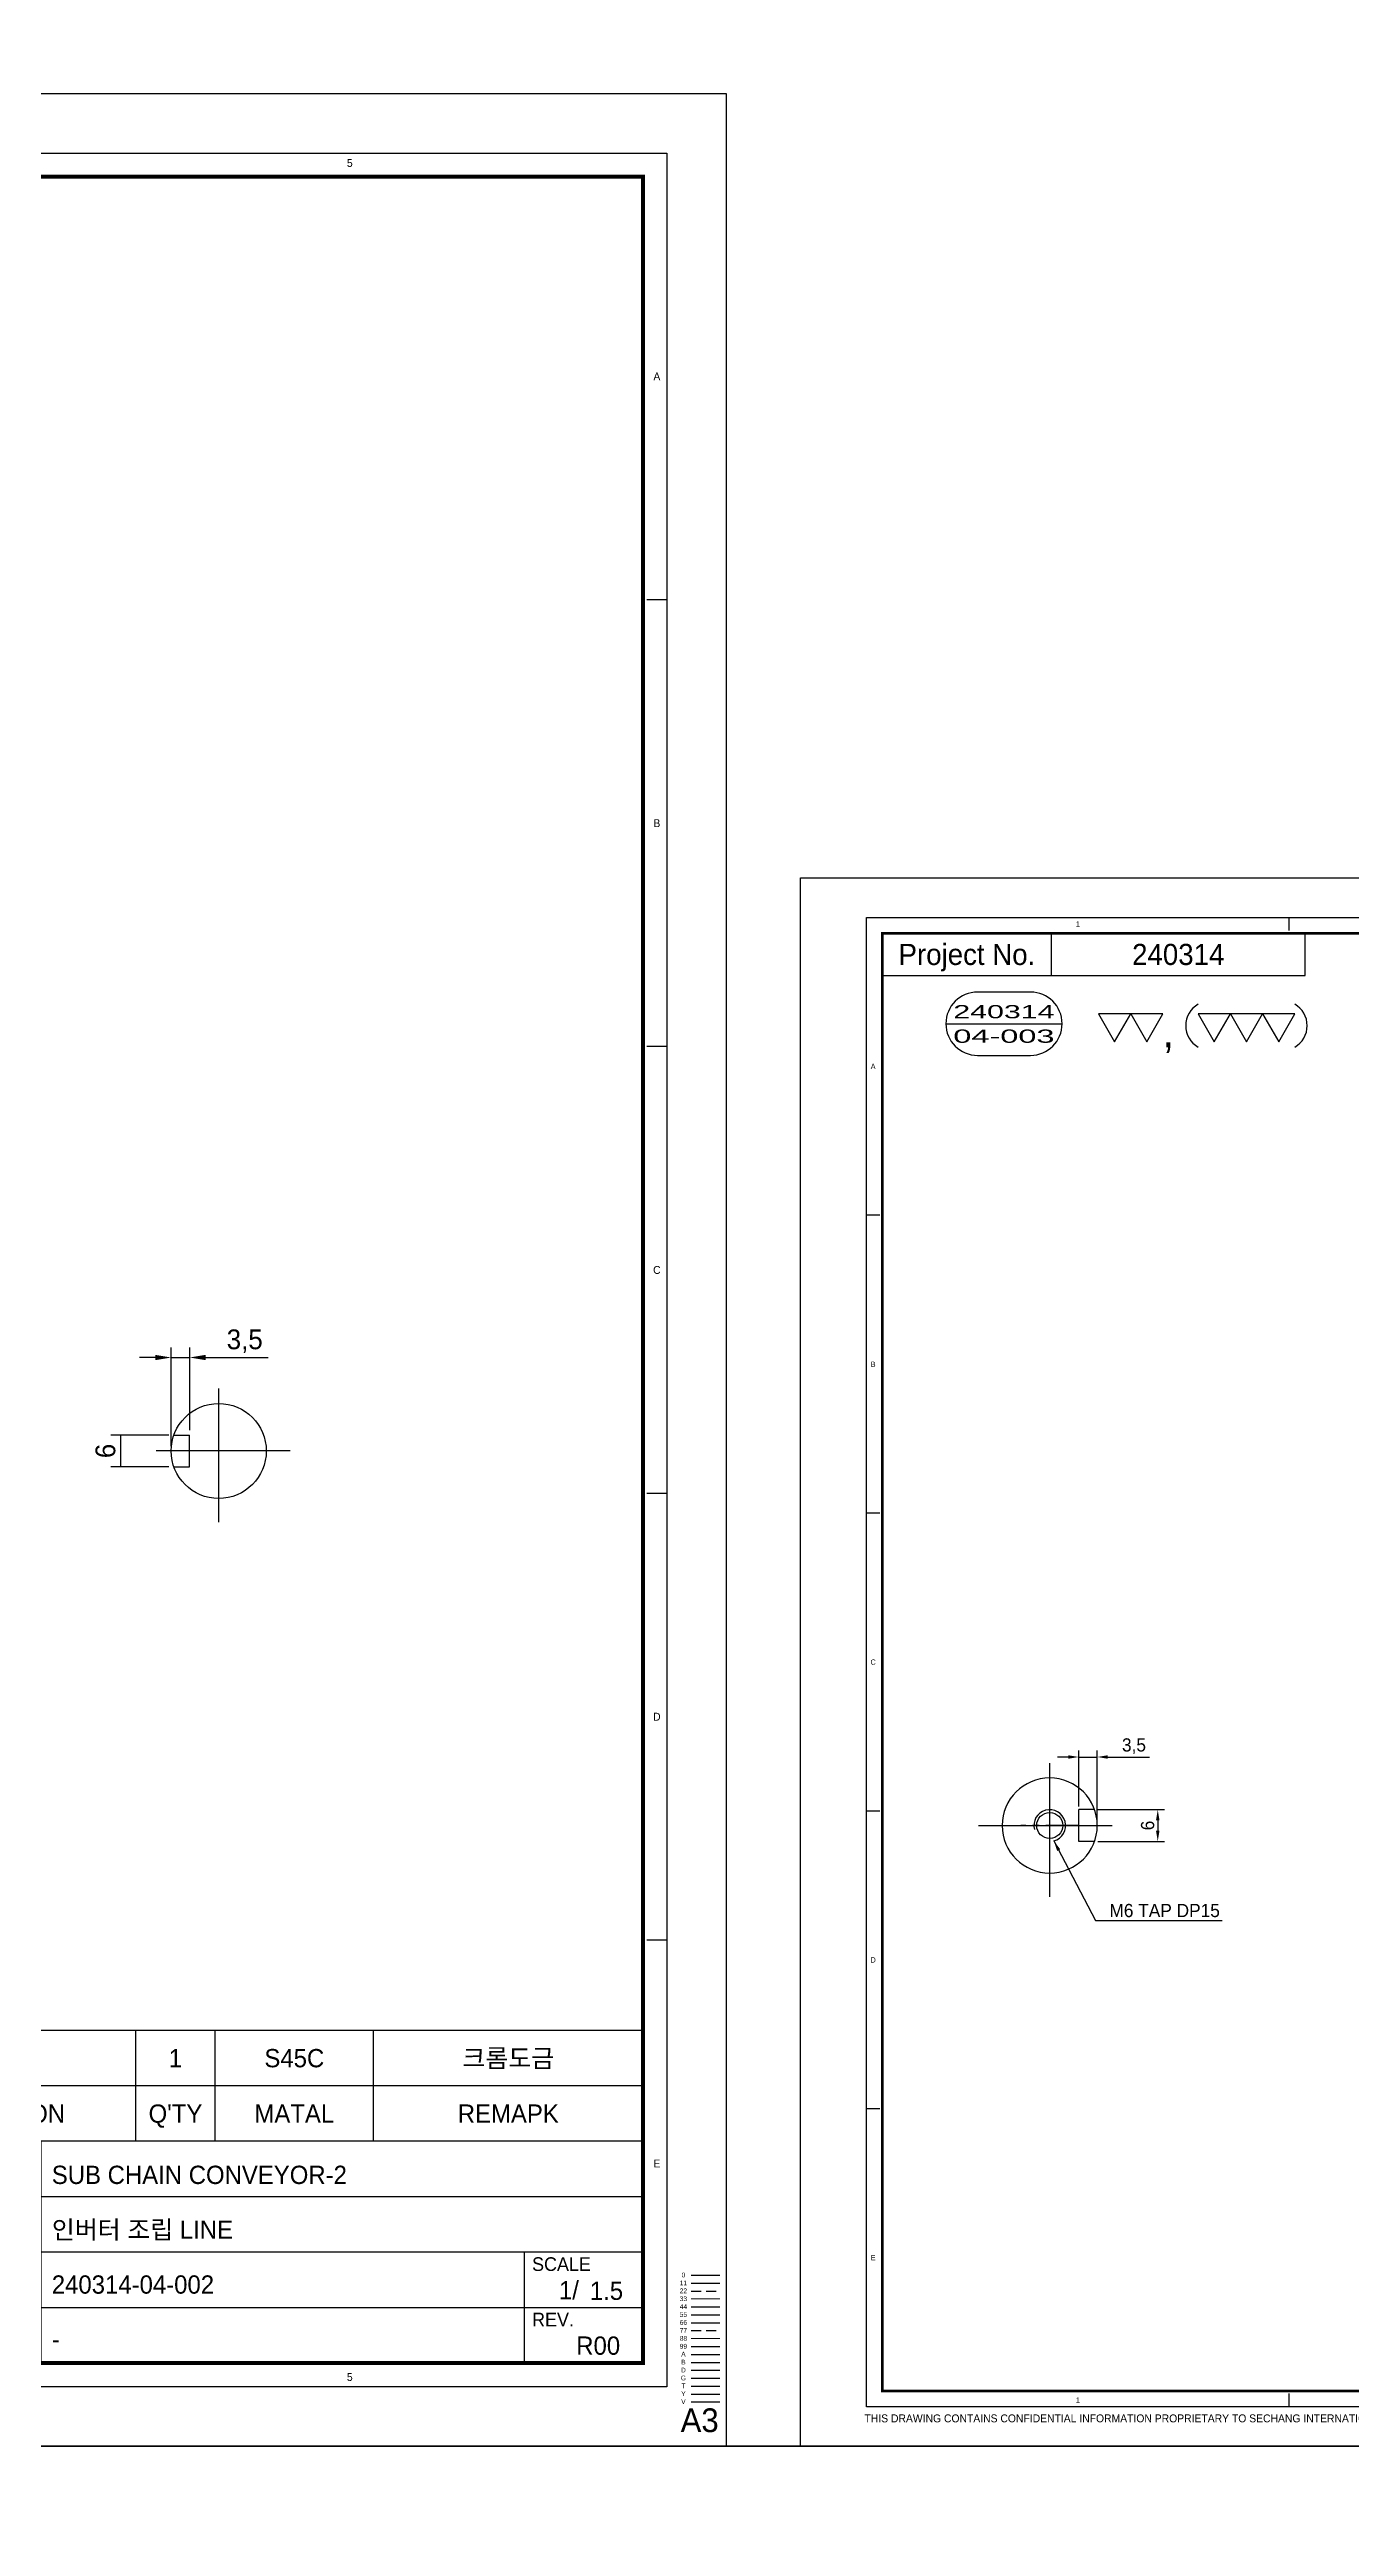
# Model space of a CAD drawing. Header units: inches. Extents: x 0 to 77285, y -118 to 40065.
# Drawn here: x 72490.9 to 72737.2, y 4671 to 5140 of the extents above; entities that cross this region are included whole.
import ezdxf
from ezdxf.enums import TextEntityAlignment as Align

# ---------------------------------------------------------------- set-up
doc = ezdxf.new("R2010")
doc.units = ezdxf.units.IN
doc.header["$LTSCALE"] = 5
doc.header["$MEASUREMENT"] = 0
for name, pattern in [('CENTER', [2, 1.25, -0.25, 0.25, -0.25]), ('HIDDEN', [0.375, 0.25, -0.125]), ('PHANTOM', [2.5, 1.25, -0.25, 0.25, -0.25, 0.25, -0.25])]:
    doc.linetypes.add(name, pattern=pattern)
for name, color, linetype in [('11', 1, 'CENTER'), ('22', 2, 'HIDDEN'), ('44', 4, 'Continuous'), ('55', 5, 'Continuous'), ('66', 6, 'PHANTOM'), ('77', 40, 'HIDDEN'), ('99', 181, 'Continuous'), ('A', 8, 'Continuous'), ('B', 123, 'Continuous'), ('D', 3, 'Continuous'), ('G', 231, 'Continuous'), ('T', 3, 'Continuous'), ('VV', 1, 'Continuous'), ('Y', 60, 'Continuous')]:
    doc.layers.add(name, color=color, linetype=linetype)
doc.layers.add('33', color=3, linetype='PHANTOM', lineweight=9)
doc.layers.add('88', color=35, linetype='Continuous', lineweight=5)
doc.styles.add('SCI', font='')
doc.styles.get('SCI').set_extended_font_data('Gulim')
doc.dimstyles.new('SCH', dxfattribs={"dimtxt": 2.5, "dimasz": 2, "dimexe": 1.25, "dimexo": 0.625, "dimtad": 1, "dimdec": 8, "dimtxsty": 'SCI', "dimcen": 2.5, "dimclrd": 4, "dimclre": 4, "dimclrt": 7, "dimadec": 8, "dimazin": 2, "dimtfac": 1, "dimtdec": 8, "dimtmove": 0, "dimatfit": 3, "dimfxl": 1, "dimarcsym": 0})

# ---------------------------------------------------------------- blocks, each defined once
blk = doc.blocks.new('J2')
for p, q in [((0, 2.25), (-2.6, 2.25)), ((-2.6, 2.25), (-1.3, 0)), ((-1.3, 0), (0, 2.25)), ((2.6, 2.25), (0, 2.25)), ((0, 2.25), (1.3, 0)), ((1.3, 0), (2.6, 2.25))]:
    blk.add_line(p, q)
blk = doc.blocks.new('J3')
for p, q in [((-3.9, 2.25), (-2.6, 0)), ((-1.3, 2.25), (-3.9, 2.25)), ((-2.6, 0), (-1.3, 2.25)), ((-1.3, 2.25), (0, 0)), ((1.3, 2.25), (-1.3, 2.25)), ((0, 0), (1.3, 2.25)), ((1.3, 2.25), (2.6, 0)), ((3.9, 2.25), (1.3, 2.25)), ((2.6, 0), (3.9, 2.25))]:
    blk.add_line(p, q)
blk = doc.blocks.new('A$C645fd8c3')
at = {"linetype": 'Continuous'}
h = blk.add_hatch(dxfattribs=at)
h.set_pattern_fill('ANSI31', color=5, scale=0.563055, style=0)
h.set_pattern_definition([(45, (-482.600826, -378.99261), (-0.04976753, 0.04976753), [])])
h.paths.add_polyline_path([(259.73, -279.27), (259.73, -276.17), (258.74, -276.17), (256.35, -278.56), (253.96, -276.17), (252.97, -276.17), (252.97, -279.27)])
h.paths.add_polyline_path([(252.97, -279.83), (252.97, -282.93), (259.73, -282.93), (259.73, -279.83)])
at = {"color": 2}
for p, q in [((12.5, -289.5), (12.5, -7.5)), ((12.5, -7.5), (412.5, -7.5)), ((92.5, -10), (92.5, -7.5)), ((172.5, -10), (172.5, -7.5)), ((252.5, -10), (252.5, -7.5)), ((332.5, -10), (332.5, -7.5)), ((412.5, -7.5), (412.5, -289.5)), ((15, -63.9), (12.5, -63.9)), ((412.5, -63.9), (410, -63.9)), ((15, -120.3), (12.5, -120.3)), ((412.5, -120.3), (410, -120.3)), ((15, -176.7), (12.5, -176.7)), ((412.5, -176.7), (410, -176.7)), ((15, -233.1), (12.5, -233.1)), ((412.5, -233.1), (410, -233.1)), ((92.5, -289.5), (92.5, -287)), ((172.5, -289.5), (172.5, -287)), ((252.5, -289.5), (252.5, -287)), ((332.5, -289.5), (332.5, -287)), ((412.5, -289.5), (12.5, -289.5))]:
    blk.add_line(p, q, dxfattribs=at)
at = {"color": 40}
for p, q in [((47.5, -18.5), (47.5, -10.5)), ((95.5, -18.5), (95.5, -10.5))]:
    blk.add_line(p, q, dxfattribs=at)
at = {"color": 7, "linetype": 'Continuous'}
blk.add_line((27.52, -27.62), (49.52, -27.62), dxfattribs=at)
for p, q in [((409.5, -244.5), (249.5, -244.5)), ((249.5, -244.5), (249.5, -251.5)), ((249.5, -286.5), (249.5, -251.5)), ((409.5, -251.5), (249.5, -251.5)), ((409.5, -258.5), (249.5, -258.5)), ((316.5, -258.5), (316.5, -286.5)), ((316.5, -261.5), (274.5, -261.5)), ((316.5, -267), (274.5, -267)), ((415.59, -275.4), (419.2, -275.4))]:
    blk.add_line(p, q)
at = {"color": 3}
for p, q in [((263.5, -251.5), (263.5, -244.5)), ((304.5, -251.5), (304.5, -244.5)), ((345.5, -251.5), (345.5, -244.5)), ((355.5, -251.5), (355.5, -244.5)), ((375.5, -251.5), (375.5, -244.5)), ((263.5, -258.5), (263.5, -251.5)), ((304.5, -258.5), (304.5, -251.5)), ((345.5, -258.5), (345.5, -251.5)), ((355.5, -258.5), (355.5, -251.5)), ((375.5, -258.5), (375.5, -251.5)), ((274.5, -258.5), (274.5, -272.5)), ((288.5, -258.5), (288.5, -272.5)), ((302.5, -258.5), (302.5, -272.5)), ((333.5, -258.5), (333.5, -286.5)), ((274.5, -265.5), (249.5, -265.5)), ((409.58, -265.5), (316.5, -265.5)), ((409.5, -272.5), (249.5, -272.5)), ((409.58, -279.5), (316.5, -279.5))]:
    blk.add_line(p, q, dxfattribs=at)
at = {"color": 5, "linetype": 'Continuous'}
for p, q in [((252.97, -276.17), (252.97, -279.27)), ((253.96, -276.17), (252.97, -276.17)), ((253.96, -276.17), (256.35, -278.56)), ((258.74, -276.17), (256.35, -278.56)), ((259.73, -276.17), (258.74, -276.17)), ((259.73, -279.27), (259.73, -276.17)), ((259.73, -279.27), (252.97, -279.27)), ((252.97, -279.83), (252.97, -282.93)), ((259.73, -279.83), (252.97, -279.83)), ((259.73, -282.93), (259.73, -279.83)), ((252.97, -282.93), (259.73, -282.93))]:
    blk.add_line(p, q, dxfattribs=at)
at = {"color": 40, "const_width": 0.5}
blk.add_lwpolyline([(15.5, -286.5), (15.5, -10.5), (409.5, -10.5), (409.5, -286.5)], close=True, dxfattribs=at)
at = {"color": 40}
blk.add_lwpolyline([(15.5, -18.5), (95.5, -18.5)], dxfattribs=at)
blk.add_lwpolyline([(33.52, -21.62, 1), (33.52, -33.62), (43.52, -33.62, 1), (43.52, -21.62)], format="xyb", close=True)
at = {"const_width": 0.257}
blk.add_lwpolyline([(193.31, -268.04), (209.91, -268.04)], dxfattribs=at)
at = {"color": 3}
blk.add_lwpolyline([(193.31, -267.35), (209.91, -267.35)], dxfattribs=at)
for centre, start, end in [((77.61, -27.99), 120, 240), ((91.22, -27.99), 300, 60)]:
    blk.add_arc(centre, 4.69, start, end)
at = {"layer": '11'}
blk.add_line((415.59, -276.4), (419.2, -276.4), dxfattribs=at)
at = {"layer": '22'}
blk.add_line((415.59, -277.4), (419.2, -277.4), dxfattribs=at)
at = {"layer": '33'}
blk.add_line((415.59, -278.4), (419.2, -278.4), dxfattribs=at)
at = {"layer": '44'}
blk.add_line((415.59, -279.4), (419.2, -279.4), dxfattribs=at)
at = {"layer": '55'}
blk.add_line((415.59, -280.4), (419.2, -280.4), dxfattribs=at)
at = {"layer": '66'}
blk.add_line((415.59, -281.4), (419.2, -281.4), dxfattribs=at)
at = {"layer": '77'}
blk.add_line((415.59, -282.4), (419.2, -282.4), dxfattribs=at)
at = {"layer": '88'}
blk.add_line((415.59, -283.4), (419.2, -283.4), dxfattribs=at)
at = {"layer": '99'}
blk.add_line((415.59, -284.4), (419.2, -284.4), dxfattribs=at)
at = {"layer": 'A'}
blk.add_line((415.59, -285.4), (419.2, -285.4), dxfattribs=at)
at = {"layer": 'B'}
blk.add_line((415.59, -286.4), (419.2, -286.4), dxfattribs=at)
at = {"layer": 'D'}
blk.add_line((415.59, -287.4), (419.2, -287.4), dxfattribs=at)
at = {"layer": 'Defpoints', "color": 1}
blk.add_lwpolyline([(0, -297), (0, 0), (420, 0), (420, -297)], close=True, dxfattribs=at)
at = {"layer": 'G'}
blk.add_line((415.59, -288.4), (419.2, -288.4), dxfattribs=at)
at = {"layer": 'T'}
for p, q in [((394.5, -272.5), (394.5, -286.5)), ((415.59, -289.4), (419.2, -289.4))]:
    blk.add_line(p, q, dxfattribs=at)
at = {"layer": 'VV'}
blk.add_line((415.59, -291.4), (419.2, -291.4), dxfattribs=at)
at = {"layer": 'Y'}
blk.add_line((415.59, -290.4), (419.2, -290.4), dxfattribs=at)
at = {"xscale": 2.34375, "yscale": 2.34375, "zscale": 2.34375}
for name, p in [('J2', (62.5, -31.03)), ('J3', (84.42, -31.03))]:
    blk.add_blockref(name, p, dxfattribs=at)
at = {"color": 2, "style": 'SCI'}
for s, p in [('1', (52.5, -8.75)), ('2', (132.5, -8.75)), ('3', (212.5, -8.75)), ('4', (292.5, -8.75)), ('5', (372.5, -8.75)), ('A', (13.75, -35.7)), ('A', (411.25, -35.7)), ('B', (13.75, -92.1)), ('B', (411.25, -92.1)), ('C', (13.75, -148.5)), ('C', (411.25, -148.5)), ('D', (13.75, -204.9)), ('D', (411.25, -204.9)), ('E', (13.75, -261.3)), ('E', (411.25, -261.3)), ('E', (411.25, -261.3)), ('1', (52.5, -288.25)), ('2', (132.5, -288.25)), ('3', (212.5, -288.25)), ('4', (292.5, -288.25)), ('5', (372.5, -288.25))]:
    blk.add_text(s, height=1, dxfattribs=at).set_placement(p, align=Align.MIDDLE_CENTER)
at = {"style": 'SCI'}
for s, height, p in [('Project No.', 4, (31.5, -14.5)), (',', 5.86, (69.61, -29.14)), ('NO.', 2.308, (256.5, -255)), ('DESCRIPTION', 2.3077, (284, -255)), ('SPECIFICATION', 2.3077, (325, -255)), ("Q'TY", 2.308, (350.5, -255)), ('MATAL', 2.308, (365.5, -255)), ('REMAPK', 2.308, (392.5, -255)), ('DESIGN', 1.731, (281.5, -260)), ('CHECK', 1.731, (295.5, -260)), ('APPROVE', 1.731, (309.5, -260)), ('이경중', 2.308, (282, -264.44)), ('-', 2.31, (295.5, -264.25)), ('-', 2.31, (309.5, -264.25)), ('0', 0.6, (414.6, -275.37)), ('세 창  인 터 내 쇼 날 (주)', 3.0296, (288.44, -277.82)), ('Sechang  International  Co.,Ltd.', 2.0198, (288.72, -281.87))]:
    blk.add_text(s, height=height, dxfattribs=at).set_placement(p, align=Align.MIDDLE_CENTER)
for s, height, p in [('CUSTOMER', 1.731, (250.65, -260)), ('Sub Name', 1.731, (317.5, -260)), ('Project No.', 1.7308, (250.5, -267)), ('Project Name', 1.7308, (317.5, -267)), ('DWG. No.', 1.731, (317.5, -274)), ('SCALE', 1.731, (395.5, -274)), ('REF. No.', 1.731, (317.5, -281)), ('REV.', 1.731, (395.5, -281))]:
    blk.add_text(s, height=height, dxfattribs=at).set_placement(p, align=Align.MIDDLE_LEFT)
at = {"color": 40, "style": 'SCI'}
for s, height, p in [('-', 2.31, (295.5, -269.75)), ('-', 2.31, (309.5, -269.75)), ('1/', 2.308, (400.15, -277.29))]:
    blk.add_text(s, height=height, dxfattribs=at).set_placement(p, align=Align.MIDDLE_CENTER)
at = {"color": 3, "linetype": 'Continuous', "style": 'SCI'}
for s, p in [('THIS DRAWING CONTAINS CONFIDENTIAL INFORMATION PROPRIETARY TO SECHANG INTERNATIONAL Co., Ltd  ', (12.11, -292.46)), ('IT MUST NOT BE REPRODUCED OR DISCLOSED TO OTHERS OR USED IN ANY OTHER WAY IN WHOLE OR PART EXCEPT AN AUTHORIZED IN WRITING BY SECHANG INTERNATIONAL Co., Ltd.', (131.88, -292.43))]:
    blk.add_text(s, height=1.5, dxfattribs=at).set_placement(p)
at = {"color": 2, "style": 'SCI'}
blk.add_text('A3', height=3, dxfattribs=at).set_placement((419.05, -296.11), align=Align.BOTTOM_RIGHT)
at = {"color": 40, "insert": (196.28, -263.89), "char_height": 3, "attachment_point": 1, "style": 'SCI'}
blk.add_mtext_dynamic_manual_height_columns('NOTE{\\W0.8;\\P1. 일반 가공 공차 : %%P0.05로 할 것.\\P2. 일반 모따기는 C0.5~1로 할 것.\\P3. 지시없는 모서리 R1.0로 할 것.}', width=205.982, gutter_width=1.29, heights=[0], dxfattribs=at)
at = {"layer": '11', "style": 'SCI'}
blk.add_text('11', height=0.6, dxfattribs=at).set_placement((414.6, -276.37), align=Align.MIDDLE_CENTER)
at = {"layer": '22', "style": 'SCI'}
blk.add_text('22', height=0.6, dxfattribs=at).set_placement((414.6, -277.37), align=Align.MIDDLE_CENTER)
at = {"layer": '33', "style": 'SCI'}
blk.add_text('33', height=0.6, dxfattribs=at).set_placement((414.6, -278.37), align=Align.MIDDLE_CENTER)
at = {"layer": '44', "style": 'SCI'}
blk.add_text('44', height=0.6, dxfattribs=at).set_placement((414.6, -279.37), align=Align.MIDDLE_CENTER)
at = {"layer": '55', "style": 'SCI'}
blk.add_text('55', height=0.6, dxfattribs=at).set_placement((414.6, -280.37), align=Align.MIDDLE_CENTER)
at = {"layer": '66', "style": 'SCI'}
blk.add_text('66', height=0.6, dxfattribs=at).set_placement((414.6, -281.37), align=Align.MIDDLE_CENTER)
at = {"layer": '77', "style": 'SCI'}
blk.add_text('77', height=0.6, dxfattribs=at).set_placement((414.6, -282.37), align=Align.MIDDLE_CENTER)
at = {"layer": '88', "style": 'SCI'}
blk.add_text('88', height=0.6, dxfattribs=at).set_placement((414.6, -283.37), align=Align.MIDDLE_CENTER)
at = {"layer": '99', "style": 'SCI'}
blk.add_text('99', height=0.6, dxfattribs=at).set_placement((414.6, -284.37), align=Align.MIDDLE_CENTER)
at = {"layer": 'A', "style": 'SCI'}
blk.add_text('A', height=0.6, dxfattribs=at).set_placement((414.6, -285.37), align=Align.MIDDLE_CENTER)
at = {"layer": 'B', "style": 'SCI'}
blk.add_text('B', height=0.6, dxfattribs=at).set_placement((414.6, -286.37), align=Align.MIDDLE_CENTER)
at = {"layer": 'D', "style": 'SCI'}
blk.add_text('D', height=0.6, dxfattribs=at).set_placement((414.6, -287.37), align=Align.MIDDLE_CENTER)
at = {"layer": 'G', "style": 'SCI'}
blk.add_text('G', height=0.6, dxfattribs=at).set_placement((414.6, -288.37), align=Align.MIDDLE_CENTER)
at = {"layer": 'T', "style": 'SCI'}
blk.add_text('T', height=0.6, dxfattribs=at).set_placement((414.6, -289.37), align=Align.MIDDLE_CENTER)
at = {"layer": 'VV', "style": 'SCI'}
blk.add_text('V', height=0.6, dxfattribs=at).set_placement((414.6, -291.37), align=Align.MIDDLE_CENTER)
at = {"layer": 'Y', "style": 'SCI'}
blk.add_text('Y', height=0.6, dxfattribs=at).set_placement((414.6, -290.37), align=Align.MIDDLE_CENTER)
blk = doc.blocks.new('A$C6529cc0f')
for p, q in [((-3, 8.49), (-3, 5.5)), ((-3, 5.5), (3, 5.5)), ((3, 8.49), (3, 5.5))]:
    blk.add_line(p, q)
blk.add_circle((0, 0), 9)
at = {"layer": '11', "ltscale": 4.05}
for p, q in [((0, -13.5), (0, 13.5)), ((-13.5, 0), (13.5, 0))]:
    blk.add_line(p, q, dxfattribs=at)
blk = doc.blocks.new('*D1389')
at = {"color": 4, "lineweight": -2, "transparency": 16777216}
for p, q in [((72513.51, 4877.64), (72502.5, 4877.64)), ((72504.37, 4877.64), (72504.37, 4871.64)), ((72513.51, 4871.64), (72502.5, 4871.64))]:
    blk.add_line(p, q, dxfattribs=at)
at = {"layer": 'Defpoints', "color": 0, "transparency": 16777216}
for p in [(72514.45, 4877.64), (72504.37, 4871.64), (72514.45, 4871.64)]:
    blk.add_point(p, dxfattribs=at)
at = {"color": 7, "transparency": 16777216, "insert": (72501.51, 4874.64), "char_height": 3.75, "attachment_point": 5, "rotation": 90, "style": 'SCI'}
blk.add_mtext('6', dxfattribs=at)
blk = doc.blocks.new('*D1390')
at = {"color": 4, "lineweight": -2, "transparency": 16777216}
for p, q in [((72510.94, 4892.34), (72507.94, 4892.34)), ((72513.94, 4875.58), (72513.94, 4894.22)), ((72513.94, 4892.34), (72517.44, 4892.34)), ((72517.44, 4878.58), (72517.44, 4894.22)), ((72520.44, 4892.34), (72532.28, 4892.34))]:
    blk.add_line(p, q, dxfattribs=at)
at = {"color": 4, "transparency": 16777216}
for points in [[(72510.94, 4892.84), (72510.94, 4891.84), (72513.94, 4892.34)], [(72520.44, 4892.84), (72520.44, 4891.84), (72517.44, 4892.34)]]:
    blk.add_solid(points, dxfattribs=at)
at = {"layer": 'Defpoints', "color": 0, "transparency": 16777216}
for p in [(72517.44, 4892.34), (72513.94, 4874.64), (72517.44, 4877.64)]:
    blk.add_point(p, dxfattribs=at)
at = {"color": 7, "transparency": 16777216, "insert": (72527.86, 4895.43), "char_height": 3.75, "attachment_point": 5, "style": 'SCI'}
blk.add_mtext('3,5', dxfattribs=at)
blk = doc.blocks.new('*D1420')
at = {"color": 4, "lineweight": -2, "transparency": 16777216}
for p, q in [((72689.34, 4806.72), (72701.93, 4806.72)), ((72700.68, 4804.72), (72700.68, 4802.72)), ((72689.34, 4800.72), (72701.93, 4800.72))]:
    blk.add_line(p, q, dxfattribs=at)
at = {"color": 4, "transparency": 16777216}
for points in [[(72700.35, 4804.72), (72701.01, 4804.72), (72700.68, 4806.72)], [(72700.35, 4802.72), (72701.01, 4802.72), (72700.68, 4800.72)]]:
    blk.add_solid(points, dxfattribs=at)
at = {"layer": 'Defpoints', "color": 0, "transparency": 16777216}
for p in [(72688.72, 4806.72), (72688.72, 4800.72), (72700.68, 4800.72)]:
    blk.add_point(p, dxfattribs=at)
at = {"color": 7, "transparency": 16777216, "insert": (72698.77, 4803.72), "char_height": 2.5, "attachment_point": 5, "rotation": 90, "style": 'SCI'}
blk.add_mtext('6', dxfattribs=at)
blk = doc.blocks.new('*D1421')
at = {"color": 4, "lineweight": -2, "transparency": 16777216}
for p, q in [((72685.73, 4807.35), (72685.73, 4817.94)), ((72689.23, 4804.35), (72689.23, 4817.94)), ((72683.73, 4816.69), (72681.73, 4816.69)), ((72685.73, 4816.69), (72689.23, 4816.69)), ((72691.23, 4816.69), (72699.13, 4816.69))]:
    blk.add_line(p, q, dxfattribs=at)
at = {"color": 4, "transparency": 16777216}
for points in [[(72683.73, 4817.02), (72683.73, 4816.36), (72685.73, 4816.69)], [(72691.23, 4817.02), (72691.23, 4816.36), (72689.23, 4816.69)]]:
    blk.add_solid(points, dxfattribs=at)
at = {"layer": 'Defpoints', "color": 0, "transparency": 16777216}
for p in [(72689.23, 4816.69), (72685.73, 4806.72), (72689.23, 4803.72)]:
    blk.add_point(p, dxfattribs=at)
at = {"color": 7, "transparency": 16777216, "insert": (72696.18, 4818.75), "char_height": 2.5, "attachment_point": 5, "style": 'SCI'}
blk.add_mtext('3,5', dxfattribs=at)

msp = doc.modelspace()

# ---------------------------------------------------------------- linework, layer by layer
for points in [[(71277.07583024, 4686.16601062), (73574.39282526, 4686.16601062), (73574.39282526, 5384.30698566), (71277.07583024, 5384.30698566)], [(71277.07583024, 3988.02503557), (73574.39282526, 3988.02503557), (73574.39282526, 4686.16601062), (71277.07583024, 4686.16601062)]]:
    msp.add_lwpolyline(points, close=True)
msp.add_circle((72680.23278291, 4803.7200137), 2.45873412)
at = {"layer": '11'}
for p, q in [((72680.23278291, 4798.2200137), (72680.23278291, 4809.2200137)), ((72685.73278291, 4803.7200137), (72674.73278291, 4803.7200137))]:
    msp.add_line(p, q, dxfattribs=at)
at = {"layer": 'Defpoints'}
msp.add_line((72618.99753237, 4686.16601062), (72633.06003237, 4686.16601062), dxfattribs=at)
at = {"layer": 'T'}
msp.add_arc((72680.23278291, 4803.7200137), 3, 285.0000000002, 194.9999999993, dxfattribs=at)

# ---------------------------------------------------------------- block references
at = {"color": 3, "xscale": 1.5, "yscale": 1.5, "zscale": 1.5}
msp.add_blockref('A$C645fd8c3', (71988.99753237, 5131.66601062), dxfattribs=at)
at = {"color": 3}
msp.add_blockref('A$C645fd8c3', (72633.06003237, 4983.16601062), dxfattribs=at)
at = {"rotation": 90}
msp.add_blockref('A$C6529cc0f', (72522.93634478, 4874.63932595), dxfattribs=at)
at = {"xscale": -1, "rotation": 270}
msp.add_blockref('A$C6529cc0f', (72680.23278291, 4803.7200137), dxfattribs=at)

# ---------------------------------------------------------------- texts
at = {"style": 'SCI'}
for s, height, p in [('240314', 4, (72704.56003237, 4968.66601062)), ('1', 3.46153846, (72514.74753237, 4759.66601062)), ('S45C', 3.461538462, (72537.24753237, 4759.66601062)), ('크롬도금', 3.461538462, (72577.74753237, 4759.66601062))]:
    msp.add_text(s, height=height, dxfattribs=at).set_placement(p, align=Align.MIDDLE_CENTER)
for s, width, p, p2 in [('240314', 1.63101, (72661.98320472, 4956.57482757), (72681.13834447, 4956.57482757)), ('04-003', 1.60732, (72661.98320472, 4951.93579934), (72681.13834447, 4951.93579934))]:
    msp.add_text(s, height=2.5, dxfattribs=dict(at, width=width)).set_placement(p, p2, align=Align.FIT)
at = {"color": 40, "style": 'SCI'}
for s, height, p in [('SUB CHAIN CONVEYOR-2', 3.4615384615, (72491.34111306, 4737.56985677)), ('인버터 조립 LINE', 3.4615384615, (72491.34111306, 4727.18524139)), ('240314-04-002', 3.4615384615, (72491.34111306, 4716.800626)), ('1.5', 3.461538462, (72593.18344178, 4715.61793369)), ('-', 3.46153846, (72491.34111306, 4706.41601062))]:
    msp.add_text(s, height=height, dxfattribs=at).set_placement(p, align=Align.MIDDLE_LEFT)
msp.add_text('R00', height=3.461538462, dxfattribs=at).set_placement((72594.76676314, 4705.23331831), align=Align.MIDDLE_CENTER)
at = {"color": 7, "insert": (72691.532599, 4786.33785078), "char_height": 2.5, "attachment_point": 7, "style": 'SCI'}
msp.add_mtext('M6 TAP DP15', dxfattribs=at)

# ---------------------------------------------------------------- dimensions: what is measured, and where the dimension line sits
dim = msp.add_linear_dim(base=(72517.43634478, 4892.34134815), p1=(72513.93634478, 4874.63932595), p2=(72517.43634478, 4877.63932595), dimstyle='SCH', override={"dimscale": 1.5, "dimdec": 1, "dimtdec": 1})
dim.commit()
dim.dimension.update_dxf_attribs({"geometry": '*D1390', "text_midpoint": (72527.85670097, 4895.43347532)})
dim = msp.add_linear_dim(base=(72504.37437266, 4871.63932595), p1=(72514.45106341, 4877.63932595), p2=(72514.45106341, 4871.63932595), angle=90, dimstyle='SCH', override={"dimscale": 1.5, "dimdec": 1, "dimtdec": 1})
dim.commit()
dim.dimension.update_dxf_attribs({"geometry": '*D1389', "text_midpoint": (72501.5144359, 4874.63932595)})
dim = msp.add_linear_dim(base=(72689.23278291, 4816.69059469), p1=(72685.73278291, 4806.7200137), p2=(72689.23278291, 4803.7200137), dimstyle='SCH')
dim.commit()
dim.dimension.update_dxf_attribs({"geometry": '*D1421', "text_midpoint": (72696.17968704, 4818.75201279)})
dim = msp.add_linear_dim(base=(72700.6783522113, 4800.7200136975), p1=(72688.718064289, 4806.7200136975), p2=(72688.718064289, 4800.7200136975), angle=90, dimstyle='SCH')
dim.commit()
dim.dimension.update_dxf_attribs({"geometry": '*D1420', "text_midpoint": (72698.7717277106, 4803.7200136975)})

# ---------------------------------------------------------------- leaders
at = {"annotation_type": 0, "has_hookline": 1, "hookline_direction": 0, "text_width": 21.37150466}
msp.add_leader([(72681.00924005, 4800.82223622), (72688.907599, 4785.71285078), (72690.907599, 4785.71285078)], dimstyle='SCH', override={"dimgap": 0.625, "dimtad": 1}, dxfattribs=at)

doc.saveas('drawing.dxf')
